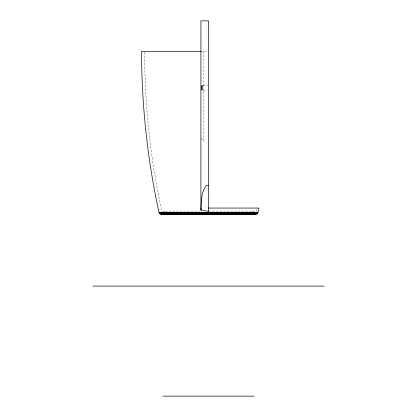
<?xml version="1.0" encoding="UTF-8"?>
<svg xmlns="http://www.w3.org/2000/svg" width="417" height="417" viewBox="0 0 417 417"><rect width="100%" height="100%" fill="white"/><g stroke="black" fill="none" stroke-linecap="round" stroke-linejoin="round"><path stroke-width="0.31" stroke-dasharray="2.08 1.56" d="M256.82 209.271L256.45 211.101L209.741 211.101M252.019 211.544L253.093 211.101M200.587 51.291L208.5 51.291M203.027 85.391L208.5 85.391M203.074 90.244L207.296 90.244M200.223 211.101L161.77 211.101C150.422 158.846 144.741 105.402 144.59 51.943M163.907 211.101L164.981 211.544M201.02 138.199L203.632 140.889L203.632 88.946M203.632 51.291L203.632 86.444"/><path stroke-width="0.63" d="M208.5 211.205L201.765 210.564L200.89 210.111C201.588 201.771 200.806 192.107 206.53 185.414L208.5 185.31M258.05 212.222L258.894 208.057L208.5 208.057M200.937 51.291L141.53 51.291C141.655 105.355 147.43 159.393 158.95 212.222M200.978 209.042L201.484 209.042M159.018 212.488L257.982 212.488M159.122 212.738L257.878 212.738M159.247 212.983L257.753 212.983M159.403 213.207L257.597 213.207M159.581 213.415L257.419 213.415M159.784 213.603L257.216 213.603M160.003 213.765L256.997 213.765M160.243 213.895L256.757 213.895M160.493 214.004L256.507 214.004M160.759 214.083L256.241 214.083M161.301 214.145L255.699 214.145M92.902 286.083L324.098 286.083M162.838 396.15L254.162 396.15M208.5 214.145L208.5 20.85L200.937 20.85L200.89 210.111M201.468 86.246L201.406 86.778A2.387 0.495 89.3 0 0 201.406 88.639L201.911 90.234L202.74 88.857A2.283 0.829 88.8 0 0 202.735 86.997L201.974 85.422L201.468 86.246"/></g></svg>
